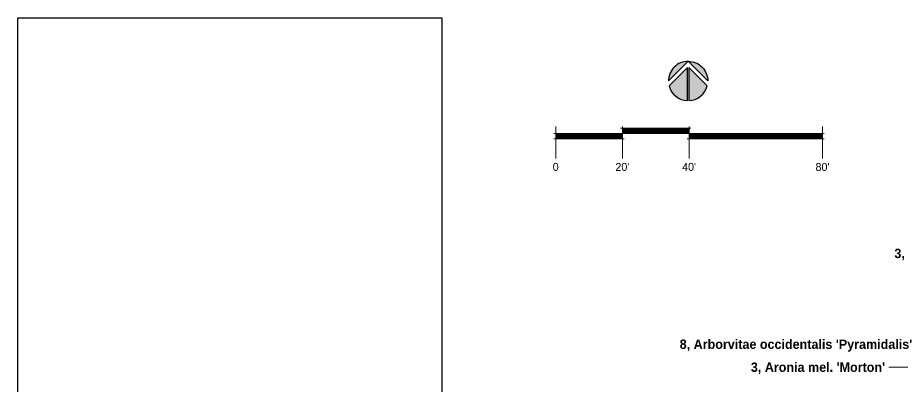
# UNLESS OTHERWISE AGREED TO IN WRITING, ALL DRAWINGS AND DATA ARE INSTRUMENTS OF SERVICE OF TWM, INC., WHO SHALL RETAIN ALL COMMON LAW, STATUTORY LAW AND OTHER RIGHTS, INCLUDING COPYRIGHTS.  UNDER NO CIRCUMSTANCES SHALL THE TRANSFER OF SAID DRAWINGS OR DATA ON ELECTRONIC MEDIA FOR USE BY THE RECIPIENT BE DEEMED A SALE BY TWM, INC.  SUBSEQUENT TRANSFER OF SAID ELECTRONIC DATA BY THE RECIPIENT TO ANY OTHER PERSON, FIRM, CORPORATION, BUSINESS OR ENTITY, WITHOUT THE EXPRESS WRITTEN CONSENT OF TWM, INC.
# Model space of a CAD drawing. Header units: feet. Extents: x 2366571 to 2367139, y 711991 to 712371.
# Drawn here: x 2366571 to 2366836.3, y 712247.4 to 712358.1 of the extents above; entities that cross this region are included whole.
import ezdxf
from ezdxf.enums import TextEntityAlignment as Align

# ---------------------------------------------------------------- set-up
doc = ezdxf.new("R2010")
doc.units = ezdxf.units.FT
doc.header["$MEASUREMENT"] = 0
doc.layers.add('C-ANNO', color=7, linetype='Continuous')
doc.layers.add('L-PLNT-TREE', color=70, linetype='Continuous')
doc.layers.add('G-ANNO-TEXT', color=231, linetype='Continuous', lineweight=9)
doc.styles.add('Century Gothic_B', font='GOTHICB.TTF', dxfattribs={"height": 33.75})
doc.styles.add('Design', font='stylu.ttf', dxfattribs={"width": 0.8, "height": 0.0938})
picture_1 = doc.add_image_def('image1.jpg', size_in_pixel=(4790, 5950))

# ---------------------------------------------------------------- blocks, each defined once
blk = doc.blocks.new('north4')
at = {"layer": 'C-ANNO'}
h = blk.add_hatch(color=256, dxfattribs=at)
h.dxf.hatch_style = 1
h.paths.add_polyline_path([(0.662, 0.083, 0.414214), (0.201, -0.378)])
h.paths.add_polyline_path([(0.662, 0.083), (1.122, -0.378, 0.414214)])
h.paths.add_polyline_path([(1.108, -0.493), (0.678, -0.063), (0.678, -0.839, 0.3322)])
h.paths.add_polyline_path([(0.646, -0.839), (0.646, -0.063), (0.215, -0.493, 0.332263)])
at = {"layer": 'C-ANNO', "linetype": 'Continuous', "flags": 128}
for points in [[(0.662, 0.083), (0.662, 0.083, 0.414214), (0.201, -0.378)], [(0.662, 0.083), (0.662, 0.083, -0.414214), (1.122, -0.378)], [(0.646, -0.839), (0.646, -0.063), (0.215, -0.493, 0.332263)], [(0.678, -0.839, 0.3322), (1.108, -0.493), (0.678, -0.063)]]:
    blk.add_lwpolyline(points, format="xyb", close=True, dxfattribs=at)

msp = doc.modelspace()

# ---------------------------------------------------------------- linework, layer by layer
at = {"color": 1, "lineweight": 5}
for p, q in [((2366732.32, 712315.85), (2366732.32, 712325.45)), ((2366751.78, 712324.92), (2366772.85, 712324.92)), ((2366752.32, 712315.85), (2366752.32, 712325.45)), ((2366772.32, 712315.85), (2366772.32, 712325.45)), ((2366812.32, 712315.85), (2366812.32, 712325.45)), ((2366731.78, 712323.32), (2366812.85, 712323.32)), ((2366731.78, 712321.72), (2366752.85, 712321.72)), ((2366771.78, 712321.72), (2366812.85, 712321.72))]:
    msp.add_line(p, q, dxfattribs=at)
at = {"color": 1, "lineweight": 5, "const_width": 1.6}
for points in [[(2366752.32, 712324.12), (2366772.32, 712324.12)], [(2366732.32, 712322.52), (2366752.32, 712322.52)], [(2366772.32, 712322.52), (2366812.32, 712322.52)]]:
    msp.add_lwpolyline(points, dxfattribs=at)
at = {"layer": 'G-ANNO-TEXT', "color": 1, "lineweight": 5, "flags": 128}
msp.add_lwpolyline([(2366846.33, 712243.17), (2366838.05, 712253.2), (2366832.21, 712253.2)], dxfattribs=at)

# ---------------------------------------------------------------- block references
at = {"layer": 'C-ANNO', "color": 1, "lineweight": 5, "xscale": 12.8, "yscale": 12.8, "zscale": 12.8}
msp.add_blockref('north4', (2366763.57, 712343.92), dxfattribs=at)

# ---------------------------------------------------------------- texts
at = {"color": 1, "lineweight": 5, "style": 'Design'}
for s, p in [('0', (2366732.32, 712312.09)), ("20'", (2366752.32, 712312.09)), ("40'", (2366772.32, 712312.09)), ("80'", (2366812.32, 712312.09))]:
    msp.add_text(s, height=2.4, dxfattribs=at).set_placement(p, align=Align.CENTER)
at = {"layer": 'G-ANNO-TEXT', "color": 1, "lineweight": 5, "char_height": 2.8125, "width": 83.4197, "attachment_point": 3, "style": 'Century Gothic_B'}
for s, insert in [("3, Aronia mel. 'Morton' ", (2366874.11, 712288.74)), ("8, Arborvitae occidentalis 'Pyramidalis' ", (2366839.23, 712261.49)), ("3, Aronia mel. 'Morton' ", (2366831.08, 712254.6))]:
    msp.add_mtext(s, dxfattribs=dict(at, insert=insert))

# ---------------------------------------------------------------- pictures from other files: only their frames are drawn
at = {"layer": 'L-PLNT-TREE', "color": 1}
image = msp.add_image(picture_1, insert=(2366571, 712200.03), size_in_units=(127.23, 158.05), dxfattribs=at)
image.dxf.flags = 7

doc.saveas('drawing.dxf')
